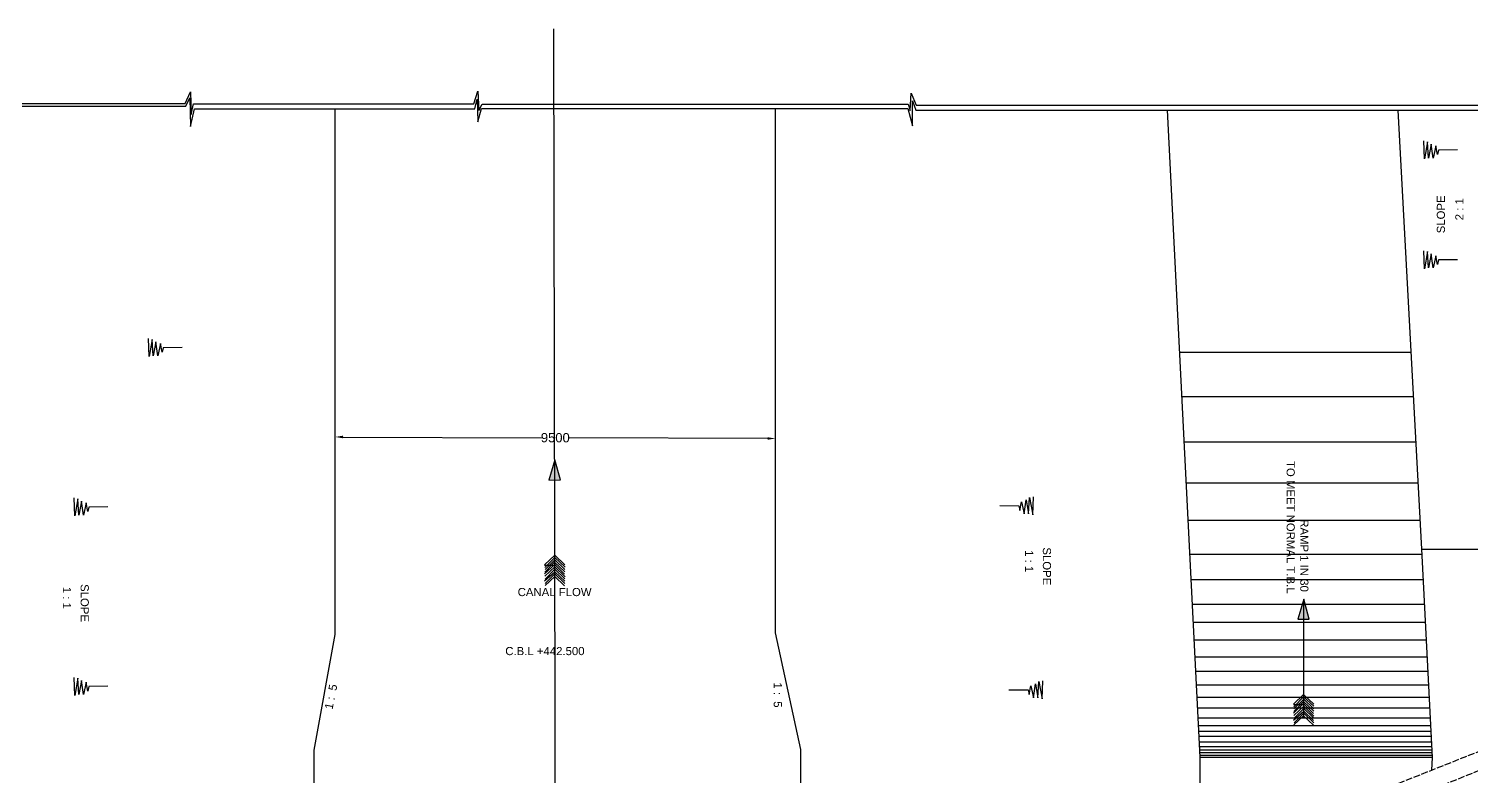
# Model space of a CAD drawing. Header units: millimetres. Extents: x 3753 to 102774, y 3437 to 71233.
# Drawn here: x 35537 to 66559, y 23675 to 39752 of the extents above; entities that cross this region are included whole.
import ezdxf

# ---------------------------------------------------------------- set-up
doc = ezdxf.new("R2010")
doc.units = ezdxf.units.MM
doc.header["$MEASUREMENT"] = 0
doc.linetypes.add('ACAD_ISO02W100', pattern=[15, 12, -3])
for name, color, linetype in [('DIM', 7, 'Continuous'), ('DWG', 7, 'Continuous'), ('TEXT', 7, 'Continuous')]:
    doc.layers.add(name, color=color, linetype=linetype)
doc.styles.get("Standard").update_dxf_attribs({"font": 'arial.ttf'})
doc.dimstyles.get("Standard").update_dxf_attribs({"dimtxt": 200, "dimasz": 170, "dimexe": 0.18, "dimexo": 0.0625, "dimgap": 0.09, "dimtad": 0, "dimdec": 0, "dimzin": 0, "dimdsep": 46, "dimtxsty": 'Standard', "dimcen": 0.09, "dimse1": 1, "dimse2": 1, "dimadec": 0, "dimazin": 0, "dimtfac": 1, "dimtdec": 0, "dimtofl": 0, "dimtmove": 0, "dimatfit": 3, "dimfxl": 1, "dimtolj": 1, "dimtzin": 0, "dimarcsym": 0})

# ---------------------------------------------------------------- blocks, each defined once
blk = doc.blocks.new('*D70')
at = {"layer": 'Defpoints', "color": 0, "transparency": 16777216}
for p in [(42125, 31006), (51594, 30938), (51595, 30973)]:
    blk.add_point(p, dxfattribs=at)
at = {"layer": 'DIM', "color": 0, "lineweight": -2, "transparency": 16777216}
for p, q in [((42295, 30971), (46561, 30956)), ((51425, 30939), (47158, 30954))]:
    blk.add_line(p, q, dxfattribs=at)
at = {"layer": 'DIM', "color": 0, "transparency": 16777216}
for points in [[(42295, 31000), (42295, 30943), (42125, 30972)], [(51425, 30967), (51424, 30911), (51594, 30938)]]:
    blk.add_solid(points, dxfattribs=at)
at = {"layer": 'DIM', "color": 0, "transparency": 16777216, "insert": (46860, 30955), "char_height": 200, "attachment_point": 5, "rotation": 359.7966}
blk.add_mtext('\\A1;9500', dxfattribs=at)

msp = doc.modelspace()

# ---------------------------------------------------------------- hatches: boundary and pattern name
at = {"layer": 'DWG'}
h = msp.add_hatch(color=256, dxfattribs=at)
h.paths.add_polyline_path([(46852.6, 30298.1), (46797.8, 30298.1), (46720.3, 30046), (46852.6, 30049.4)])
h.paths.add_polyline_path([(46852.6, 30476.6), (46797.8, 30298.1), (46852.6, 30298.1)])
h.paths.add_polyline_path([(46852.6, 30476.6), (46852.6, 30298.1), (46902, 30298.2)])
h.paths.add_polyline_path([(46902, 30298.2), (46852.6, 30298.1), (46852.6, 30049.4), (46969.9, 30052.5)])
h = msp.add_hatch(color=256, dxfattribs=at)
h.paths.add_polyline_path([(62959.7, 27301), (62904.8, 27300.9), (62827.4, 27048.8), (62959.7, 27052.3)])
h.paths.add_polyline_path([(62959.7, 27479.5), (62904.8, 27300.9), (62959.7, 27301)])
h.paths.add_polyline_path([(62959.7, 27479.5), (62959.7, 27301), (63009, 27301)])
h.paths.add_polyline_path([(63009, 27301), (62959.7, 27301), (62959.7, 27052.3), (63077, 27055.3)])

# ---------------------------------------------------------------- linework, layer by layer
for points in [[(46108.7, 10105.8), (46887.3, 10105.8), (46826.8, 39751.7)], [(17558.5, 38145.2), (33475.1, 38145.2), (38897.5, 38145.2), (39013.9, 38397.8), (39028.2, 37908.9), (39078.1, 38141.5), (45104.4, 38141.5), (45192.3, 38410.3), (45214.3, 37997.6), (45284.6, 38133.7), (54450.2, 38133.7), (54489.8, 37993.2), (54516.2, 38370.8), (54621.7, 38107.3), (68861.3, 38107.3)], [(23834.9, 38086.3), (38916.8, 38086.3), (38998.3, 38267.8), (39011.9, 37650.7), (39100.1, 38030.5), (45126.4, 38030.5), (45176.2, 38239.3), (45192.8, 37752), (45275.7, 38037.1), (54445.7, 38037.1), (54539.3, 37663.6), (54539.3, 38199.6), (54614.2, 38000.2), (68852.7, 38000.2)], [(41676.3, 16753.6), (41676.3, 24237.4), (42124.8, 26723.5), (42124.8, 34827.7), (42124.8, 38030.5)], [(52140.4, 16749), (52140.4, 24245.6), (51594.6, 26756.4), (51594.6, 38037.1)], [(60730.2, 21130.9), (60730.2, 24082.3), (60027.7, 38000.2)], [(65713.4, 23806.3), (65727.4, 24075.6), (65499.1, 28558.5), (64990.2, 38000.2)], [(66265.7, 37148.3), (65856.7, 37143.9), (65834.5, 37046), (65798.9, 37232.9), (65741.2, 36970.3), (65696.7, 37272.9), (65643.3, 36970.3), (65621.1, 37321.9), (65554.4, 36952.5), (65541.1, 37339.7)], [(66265.7, 34785.7), (65856.7, 34781.2), (65834.5, 34683.3), (65798.9, 34870.2), (65741.2, 34607.7), (65696.7, 34910.3), (65643.3, 34607.7), (65621.1, 34959.3), (65554.4, 34589.9), (65541.1, 34977.1)], [(38834, 32896.5), (38425.1, 32892.1), (38402.8, 32794.2), (38367.3, 32981.1), (38309.5, 32718.5), (38265, 33021.2), (38211.7, 32718.5), (38189.5, 33070.1), (38122.8, 32700.7), (38109.4, 33087.9)], [(65271.1, 32789.4), (60290.7, 32789.7)], [(65322.6, 31833.1), (60339, 31833.4)], [(65375.1, 30858.4), (60388.2, 30858.7)], [(46852.6, 27941.9), (46852.6, 30476.6), (46720.3, 30046), (46969.9, 30052.5), (46852.6, 30476.6)], [(65422.7, 29976.3), (60432.7, 29976.5)], [(37235, 29469), (36826, 29464.6), (36803.8, 29366.7), (36768.2, 29553.6), (36710.4, 29291), (36665.9, 29593.7), (36612.6, 29291), (36590.4, 29642.6), (36523.7, 29273.2), (36510.4, 29660.4)], [(56418.3, 29494.7), (56827.2, 29490.2), (56849.5, 29392.3), (56885, 29579.2), (56942.8, 29316.7), (56987.3, 29619.3), (57040.6, 29316.7), (57062.9, 29668.3), (57129.5, 29298.9), (57142.9, 29686.1)], [(65465.7, 29178), (60473, 29178.3)], [(65499.1, 28558.5), (79813.6, 28558.5)], [(46630.2, 28221), (46846.5, 28428.6), (47064.8, 28223.1)], [(46630.2, 28024.1), (46846.5, 28231.6), (47058.5, 28019.8)], [(46634.4, 28066.4), (46844.3, 28278.2), (47064.8, 28070.6)], [(46636.6, 28163.8), (46846.5, 28382), (47071.2, 28174.4)], [(46638.7, 28117.2), (46852.8, 28326.9), (47067, 28119.4)], [(65505, 28443.4), (60510.1, 28443.6)], [(46630.2, 28216.8), (46848.6, 28216.8)], [(46630.2, 27873.7), (46852.8, 28072.8), (47062.7, 27867.3)], [(46634.4, 27977.5), (46852.8, 28180.8), (47069.1, 27962.6)], [(46638.7, 27778.4), (46848.6, 27973.2), (47060.6, 27767.8)], [(46640.8, 27913.9), (46850.7, 28129.9), (47064.8, 27922.4)], [(46642.9, 27816.5), (46850.7, 28026.2), (47064.8, 27816.5)], [(65532.9, 27894.9), (60537.8, 27895.1)], [(65559.8, 27366.8), (60564.4, 27367)], [(62959.7, 24944.7), (62959.7, 27479.5), (62827.4, 27048.8), (63077, 27055.3), (62959.7, 27479.5)], [(65579.6, 26978.5), (60584, 26978.8)], [(65598.8, 26601.1), (60603.1, 26601.4)], [(65617.3, 26237.2), (60621.5, 26237.4)], [(37235, 25608.9), (36826, 25604.5), (36803.8, 25506.6), (36768.2, 25693.5), (36710.4, 25430.9), (36665.9, 25733.6), (36612.6, 25430.9), (36590.4, 25782.5), (36523.7, 25413.1), (36510.4, 25800.3)], [(65633.2, 25925.6), (60637.2, 25925.9)], [(56618.1, 25534.8), (57027.1, 25530.3), (57049.4, 25432.4), (57084.9, 25619.3), (57142.7, 25356.7), (57187.2, 25659.4), (57240.5, 25356.7), (57262.7, 25708.3), (57329.4, 25338.9), (57342.8, 25726.1)], [(65648.2, 25630.3), (60652.1, 25630.6)], [(65661.7, 25364.6), (60665.5, 25364.9)], [(65673.3, 25137.9), (60676.9, 25138.1)], [(62737.3, 25223.8), (62953.5, 25431.4), (63171.9, 25225.9)], [(62737.3, 25026.9), (62953.5, 25234.4), (63165.5, 25022.6)], [(62737.3, 25219.6), (62955.6, 25219.6)], [(62741.5, 25069.2), (62951.4, 25281), (63171.9, 25073.5)], [(62741.5, 24980.3), (62959.9, 25183.6), (63176.1, 24965.5)], [(62743.6, 25166.6), (62953.5, 25384.8), (63178.3, 25177.2)], [(62745.7, 25120.1), (62959.9, 25329.7), (63174, 25122.2)], [(62747.9, 24916.7), (62957.8, 25132.8), (63171.9, 24925.2)], [(65684.4, 24919.4), (60688, 24919.7)], [(62737.3, 24876.5), (62959.9, 25075.6), (63169.8, 24870.2)], [(62745.7, 24781.2), (62955.6, 24976), (63167.6, 24770.6)], [(62750, 24819.3), (62957.8, 25029), (63171.9, 24819.3)], [(65692.6, 24758.4), (60696.1, 24758.7)], [(65698.8, 24636.8), (60702.2, 24637)], [(65704.5, 24525), (60707.9, 24525.3)], [(65710.4, 24409.1), (60713.7, 24409.4)], [(65715.6, 24306.6), (60718.9, 24306.9)], [(65719.4, 24232.1), (60722.7, 24232.4)], [(65722.3, 24175.3), (60725.5, 24175.5)], [(65725.2, 24118.3), (60728.4, 24118.6)], [(65727.4, 24075.6), (60730.2, 24075.9)]]:
    msp.add_lwpolyline(points, dxfattribs=at)
at = {"layer": 'DWG', "linetype": 'ACAD_ISO02W100', "ltscale": 12}
for points in [[(59512.1, 21179.7), (59512.1, 22541.1), (62315.5, 22541.1), (62315.5, 22454.8), (68534, 24928.1), (68505.5, 28765.1), (71618.1, 28765.1), (71618.1, 22877), (62357.4, 19176.7)], [(62328.6, 19595.5), (71247.3, 23149.3), (71247.3, 28369), (68915.9, 28369), (68915.9, 24674.2), (62335, 22026.9), (62335, 22136.5), (59920.7, 22136.5), (59920.7, 21179.7)]]:
    msp.add_lwpolyline(points, dxfattribs=at)

# ---------------------------------------------------------------- texts
at = {"layer": 'TEXT'}
for s, rotation, p in [('SLOPE', 90, (65995, 35352.7)), ('2 : 1', 90, (66392.3, 35632.8)), ('TO MEET NORMAL T.B.L', 270, (62589.4, 30455)), ('RAMP 1 IN 30', 270, (62883.4, 29201.6)), ('SLOPE', 270, (57346.7, 28595.9)), ('1 : 1', 270, (56964.1, 28537.1)), ('1 : 1', 270, (36268.2, 27747.9)), ('SLOPE', 270, (36650.7, 27806.7)), (' 1 :  5', 78.70332, (42054.3, 25033.3)), (' 1 :  5', 270, (51557.8, 25760.7))]:
    msp.add_text(s, height=175, rotation=rotation, dxfattribs=at).set_placement(p)
for s, p in [('CANAL FLOW', (46050.9, 27548.2)), ('C.B.L +442.500', (45784, 26278.3))]:
    msp.add_text(s, height=175, dxfattribs=at).set_placement(p)

# ---------------------------------------------------------------- dimensions: what is measured, and where the dimension line sits
at = {"layer": 'DIM'}
dim = msp.add_aligned_dim(p1=(42124.8, 31006.5), p2=(51594.6, 30972.9), distance=-34.5, text='9500', dimstyle='Standard', dxfattribs=at)
dim.commit()
dim.dimension.update_dxf_attribs({"geometry": '*D70', "text_midpoint": (46859.6, 30955.2)})

doc.saveas('drawing.dxf')
